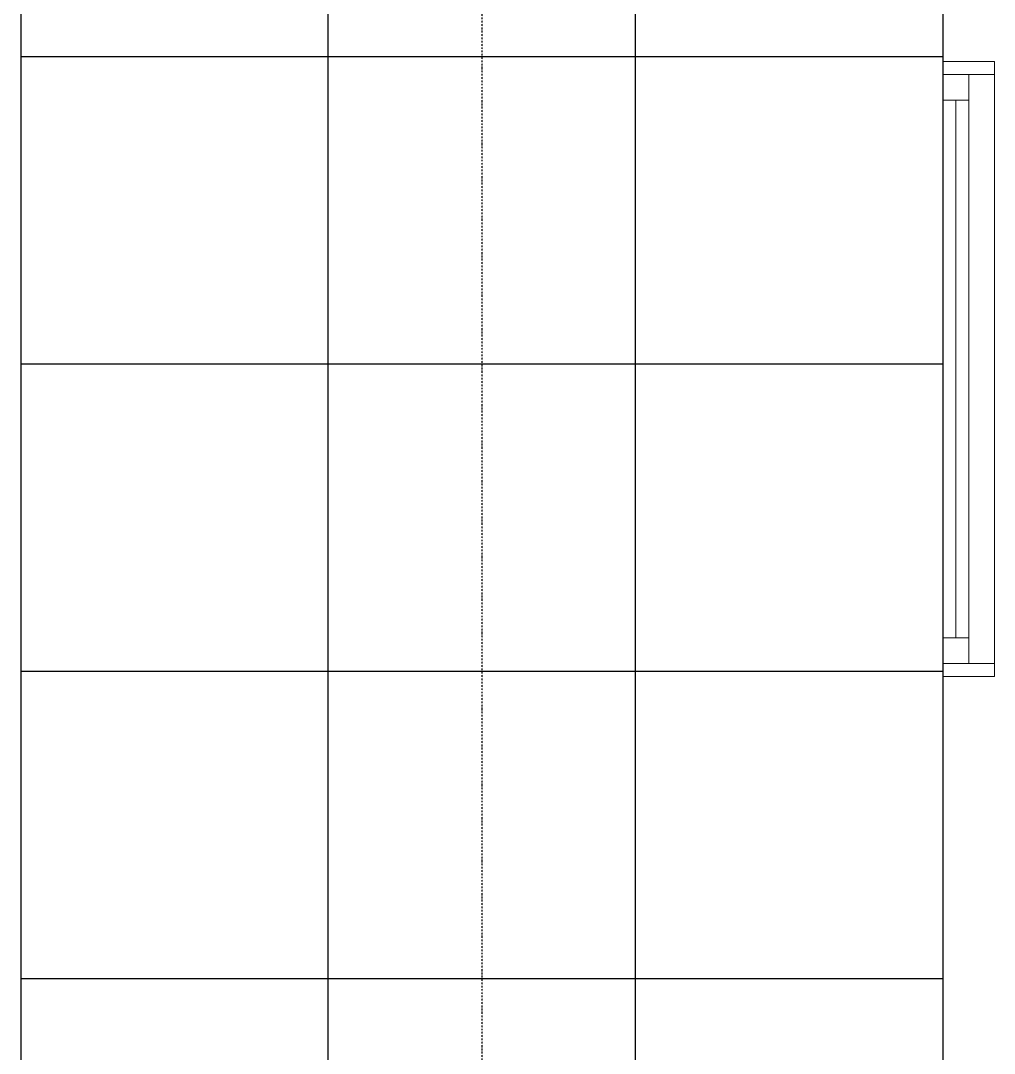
# Model space of a CAD drawing. Extents: x -12260 to 57327, y -29287 to 19916.
# Drawn here: x 23316 to 25216, y 1344 to 3360 of the extents above; entities that cross this region are included whole.
import ezdxf

# ---------------------------------------------------------------- set-up
doc = ezdxf.new("R2010")
doc.units = 0
doc.header["$LTSCALE"] = 0.25
doc.linetypes.add('DASHDOT', pattern=[25.4, 12.7, -6.35, 0, -6.35])
for name, color, linetype, lineweight in [('01-First Floor$0$Aluminum', 251, 'Continuous', 5), ('01-First Floor$0$Walls', 251, 'Continuous', 5), ('E-LITE-CLNG-CNDT', 6, 'DASHDOT', 35), ('F-ALRM-CLNG-CNDT', 51, 'DASHDOT', 25)]:
    doc.layers.add(name, color=color, linetype=linetype, lineweight=lineweight)
doc.layers.add('01-First Floor$0$FALSE CEILING', color=251, linetype='Continuous')

# ---------------------------------------------------------------- blocks, each defined once
blk = doc.blocks.new('01-First Floor$0$A$C37be4daf')
at = {"layer": '01-First Floor$0$Aluminum'}
for p, q in [((1416, 598.2), (216, 598.2)), ((241, 498.2), (241, 598.2)), ((291, 548.2), (291, 598.2)), ((1341, 548.2), (1341, 598.2)), ((1391, 498.2), (1391, 598.2)), ((291, 573.2), (1341, 573.2)), ((1391, 548.2), (241, 548.2)), ((1416, 498.2), (216, 498.2))]:
    blk.add_line(p, q, dxfattribs=at)
at = {"layer": '01-First Floor$0$Walls'}
for p, q in [((216, 498.2), (216, 598.2)), ((1416, 498.2), (1416, 598.2))]:
    blk.add_line(p, q, dxfattribs=at)
blk = doc.blocks.new('01-First Floor')
at = {"layer": '01-First Floor$0$FALSE CEILING', "linetype": 'Continuous'}
for p, q in [((23915.6, -910), (23915.6, 8610)), ((24515.6, -910), (24515.6, 8610)), ((23315.6, 3290), (25115.6, 3290)), ((23315.6, 2690), (25115.6, 2690)), ((23315.6, 2090), (25115.6, 2090)), ((23315.6, 1490), (25115.6, 1490))]:
    blk.add_line(p, q, dxfattribs=at)
at = {"layer": '01-First Floor$0$FALSE CEILING'}
blk.add_lwpolyline([(23315.6, -910), (25115.6, -910), (25115.6, 8610), (23315.6, 8610)], close=True, dxfattribs=at)
at = {"layer": '01-First Floor$0$Walls'}
blk.add_line((25115.6, 1240), (25115.6, 3930), dxfattribs=at)
at = {"rotation": 90}
blk.add_blockref('01-First Floor$0$A$C37be4daf', (25713.8, 1864), dxfattribs=at)

msp = doc.modelspace()

# ---------------------------------------------------------------- linework, layer by layer
at = {"layer": 'F-ALRM-CLNG-CNDT'}
msp.add_lwpolyline([(21528.4, 89.3), (24116.3, 89.3, 0.414214), (24216.3, 189.3), (24216.3, 3377.2)], format="xyb", dxfattribs=at)

# ---------------------------------------------------------------- block references
at = {"layer": 'E-LITE-CLNG-CNDT'}
msp.add_blockref('01-First Floor', (0, 0), dxfattribs=at)

doc.saveas('drawing.dxf')
